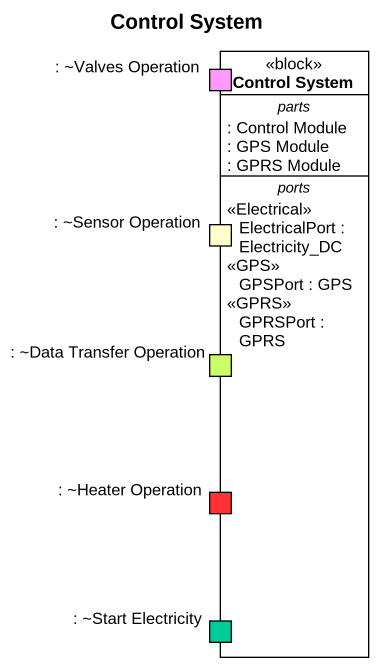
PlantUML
@startuml
title Control System
hide circle
hide empty members
class "Control System" as Control_System <<block>> {
  -- parts --
  : Control Module
  : GPS Module
  : GPRS Module
  -- ports --
  <<Electrical>> ElectricalPort : Electricity_DC
  <<GPS>> GPSPort : GPS
  <<GPRS>> GPRSPort : GPRS
  -- ports --
  : ~Valves Operation
  : ~Sensor Operation
  : ~Data Transfer Operation
  : ~Heater Operation
  : ~Start Electricity
}
@enduml
